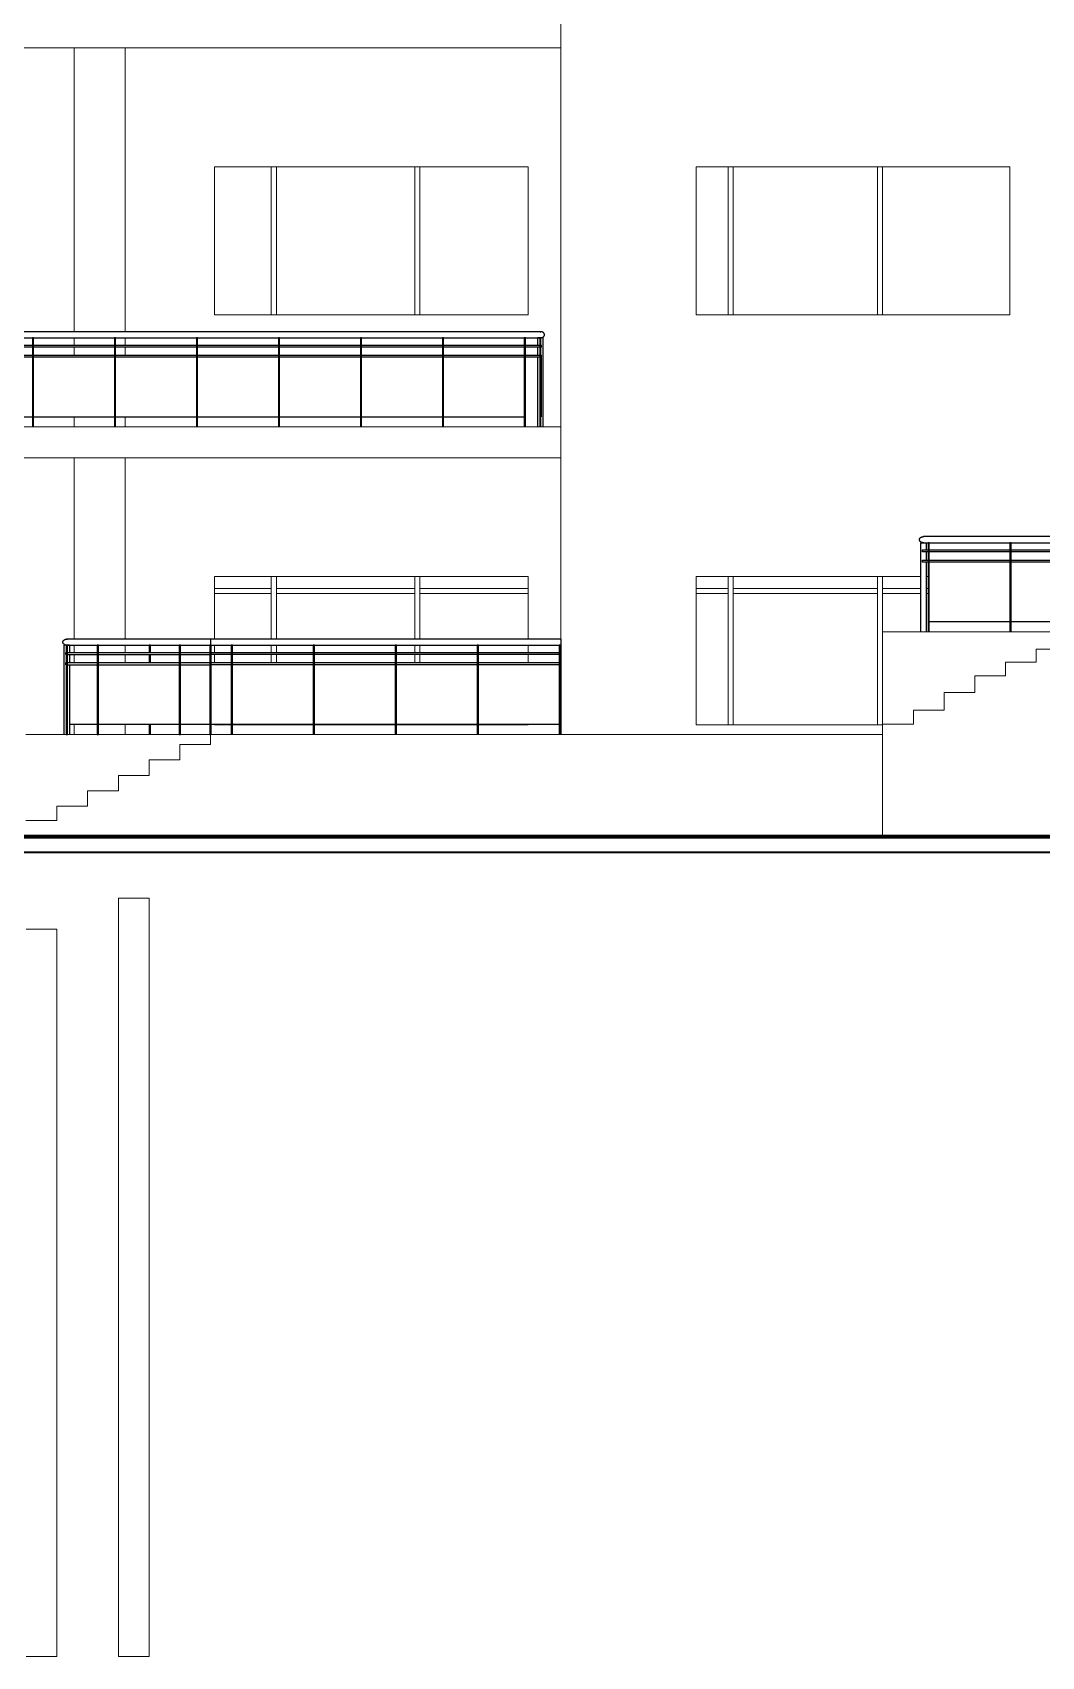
# Model space of a CAD drawing. Header units: millimetres. Extents: x 3062 to 3755, y 1606 to 1663.
# Drawn here: x 3261.719 to 3263.882, y 1629.131 to 1632.612 of the extents above; entities that cross this region are included whole.
import ezdxf

# ---------------------------------------------------------------- set-up
doc = ezdxf.new("R2010")
doc.units = ezdxf.units.MM
for name, color, linetype, lineweight in [('A-COLS', 52, 'Continuous', 9), ('A-FLOR', 192, 'Continuous', 9), ('A-GENM', 13, 'Continuous', 9), ('A-GLAZ-CWMG', 51, 'Continuous', 9), ('A-WALL', 113, 'Continuous', 9), ('AD6 PROJECT 1_dwg _2_', 8, 'Continuous', 9), ('col', 5, 'Continuous', 9), ('dimantions 2', 4, 'Continuous', 9), ('shbk', 7, 'Continuous', 9)]:
    doc.layers.add(name, color=color, linetype=linetype, lineweight=lineweight)
for name, color, linetype in [('A-Flor-Hral', 242, 'Continuous'), ('stairs', 1, 'Continuous'), ('WORK', 7, 'Continuous')]:
    doc.layers.add(name, color=color, linetype=linetype)

# ---------------------------------------------------------------- blocks, each defined once
blk = doc.blocks.new('AD6 PROJECT 1_dwg _2_-376432-East')
at = {"lineweight": 9}
for p, q in [((-117718, 0), (2282, 0)), ((-53736, 0), (-53750, 0)), ((-51236, 0), (-51250, 0)), ((-48736, 0), (-48751, 0)), ((-46236, 0), (-46251, 0)), ((-46251, 0), (-45451, 0)), ((-45451, 0), (-46251, 0)), ((-46236, 0), (-45436, 0)), ((-45436, 0), (-46236, 0)), ((-46236, 0), (-45436, 0)), ((-45436, 0), (-46236, 0)), ((-46236, 0), (-45436, 0)), ((-45436, 0), (-46236, 0)), ((-46236, 0), (-45436, 0)), ((-45436, 0), (-46236, 0)), ((-46236, 0), (-45436, 0)), ((-45436, 0), (-46236, 0))]:
    blk.add_line(p, q, dxfattribs=at)
at = {"lineweight": 9, "flags": 128}
for points in [[(-117718, 0), (2282, 0)], [(-45436, 0), (-46236, 0)]]:
    blk.add_lwpolyline(points, close=True, dxfattribs=at)
blk.add_lwpolyline([(-45436, 0), (-45451, 0), (-46251, 0)], dxfattribs=at)
at = {"layer": 'col'}
for p, q in [((-53130, 0), (-53630, 0)), ((-53630, 0), (-53130, 0)), ((-53130, 0), (-53630, 0)), ((-53630, 0), (-53130, 0)), ((-53130, 0), (-53630, 0)), ((-53630, 0), (-53130, 0)), ((-53130, 0), (-53630, 0)), ((-53630, 0), (-53130, 0)), ((-53130, 0), (-53630, 0)), ((-53630, 0), (-53130, 0)), ((-48380, 0), (-48880, 0)), ((-48880, 0), (-48380, 0)), ((-48380, 0), (-48880, 0)), ((-48880, 0), (-48380, 0)), ((-48331, 0), (-48831, 0)), ((-48831, 0), (-48331, 0)), ((-48280, 0), (-48780, 0)), ((-48780, 0), (-48280, 0)), ((-48280, 0), (-48780, 0)), ((-48780, 0), (-48280, 0))]:
    blk.add_line(p, q, dxfattribs=at)
at = {"layer": 'dimantions 2', "color": 130, "lineweight": 140}
for p, q in [((-25075, 0), (-106757, 0)), ((-24811, 0), (-106493, 0)), ((-19014, 0), (-100697, 0)), ((-19014, 0), (-100697, 0)), ((-19014, 0), (-100697, 0)), ((-19014, 0), (-100697, 0)), ((-19014, 0), (-100697, 0)), ((-19014, 0), (-100697, 0))]:
    blk.add_line(p, q, dxfattribs=at)
at = {"layer": 'shbk'}
blk.add_line((-3380, 0), (-103380, 0), dxfattribs=at)
blk.add_line((-3380, 0), (-103380, 0), dxfattribs=at)
blk.add_line((-3380, 0), (-103380, 0), dxfattribs=at)
blk.add_line((-3380, 0), (-103380, 0), dxfattribs=at)
blk.add_line((-3380, 0), (-103380, 0), dxfattribs=at)
blk.add_line((-3380, 0), (-103380, 0), dxfattribs=at)
blk.add_line((-3380, 0), (-103380, 0), dxfattribs=at)
blk.add_line((-3380, 0), (-103380, 0), dxfattribs=at)
blk.add_line((-3380, 0), (-103380, 0), dxfattribs=at)
blk.add_line((-3380, 0), (-103380, 0), dxfattribs=at)
blk.add_line((-3380, 0), (-103380, 0), dxfattribs=at)
blk.add_line((-3380, 0), (-103380, 0), dxfattribs=at)
blk.add_line((-3380, 0), (-103380, 0), dxfattribs=at)
blk.add_line((-3380, 0), (-103380, 0), dxfattribs=at)
blk.add_line((-3380, 0), (-103380, 0), dxfattribs=at)
blk.add_line((-3380, 0), (-103380, 0), dxfattribs=at)
blk.add_line((-3380, 0), (-103380, 0), dxfattribs=at)
blk.add_line((-3380, 0), (-103380, 0), dxfattribs=at)
blk.add_line((-3380, 0), (-103380, 0), dxfattribs=at)
blk.add_line((-3380, 0), (-103380, 0), dxfattribs=at)
at = {"layer": 'shbk', "flags": 128}
blk.add_lwpolyline([(-3380, 0), (-103380, 0)], close=True, dxfattribs=at)
at = {"layer": 'stairs'}
for p, q in [((-48780, 0), (-50280, 0)), ((-48780, 0), (-50280, 0)), ((-48780, 0), (-50280, 0)), ((-48780, 0), (-50280, 0)), ((-48780, 0), (-50280, 0)), ((-48780, 0), (-50280, 0)), ((-48780, 0), (-50280, 0)), ((-48780, 0), (-50280, 0)), ((-48780, 0), (-50280, 0)), ((-48780, 0), (-50280, 0)), ((-48780, 0), (-50280, 0)), ((-48780, 0), (-50280, 0)), ((-48780, 0), (-50280, 0)), ((-48780, 0), (-50280, 0)), ((-48780, 0), (-50280, 0)), ((-48780, 0), (-50280, 0)), ((-48779, 0), (-50279, 0)), ((-48779, 0), (-50279, 0)), ((-48779, 0), (-50279, 0)), ((-48779, 0), (-50279, 0)), ((-48779, 0), (-50279, 0)), ((-48779, 0), (-50279, 0)), ((-48779, 0), (-50279, 0)), ((-48779, 0), (-50279, 0)), ((-43580, 0), (-48380, 0)), ((2282, 0), (-117718, 0)), ((-117718, 0), (2282, 0)), ((-48780, 0), (-58780, 0)), ((-58780, 0), (-51980, 0)), ((-52880, 0), (-48780, 0)), ((-48780, 0), (-52380, 0)), ((-48780, 0), (-52380, 0)), ((-48780, 0), (-52380, 0)), ((-48780, 0), (-52380, 0)), ((-52380, 0), (-48780, 0)), ((-48780, 0), (-52380, 0)), ((-48780, 0), (-52380, 0)), ((-48779, 0), (-52379, 0)), ((-52379, 0), (-48779, 0)), ((-48779, 0), (-52379, 0)), ((-52379, 0), (-48379, 0)), ((-52379, 0), (-48779, 0)), ((-52180, 0), (-48780, 0)), ((-48580, 0), (-43580, 0)), ((-13380, 0), (-48380, 0)), ((-48380, 0), (-38380, 0)), ((-43380, 0), (-48380, 0)), ((-43580, 0), (-48380, 0))]:
    blk.add_line(p, q, dxfattribs=at)
at = {"layer": 'stairs', "flags": 128}
for points in [[(-52080, 0), (-51980, 0), (-58380, 0)], [(-52380, 0), (-48780, 0), (-51980, 0), (-56580, 0), (-58380, 0), (-56580, 0)], [(-56580, 0), (-58380, 0), (-56580, 0), (-51980, 0), (-58380, 0)], [(-52380, 0), (-52180, 0), (-48380, 0)], [(-52380, 0), (-52180, 0), (-48580, 0)], [(-48379, 0), (-52179, 0), (-52379, 0)], [(-48780, 0), (-43380, 0), (-38380, 0), (-28380, 0), (-17980, 0)], [(-12980, 0), (-37129, 0), (-48780, 0)], [(-48380, 0), (-43380, 0), (-38380, 0), (-45376, 0)], [(-48380, 0), (-46880, 0), (-46380, 0), (-44880, 0)]]:
    blk.add_lwpolyline(points, dxfattribs=at)
at = {"layer": 'WORK'}
for p, q in [((-97350, 0), (-31372, 0)), ((-78656, 0), (-53466, 0)), ((-78656, 0), (-53466, 0)), ((-45349, 0), (-46849, 0)), ((-45349, 0), (-46849, 0)), ((-45349, 0), (-46849, 0)), ((-45349, 0), (-46849, 0)), ((-45349, 0), (-46849, 0)), ((-45349, 0), (-46849, 0)), ((-45349, 0), (-46849, 0)), ((-45349, 0), (-46849, 0)), ((-45349, 0), (-46849, 0)), ((-45349, 0), (-46849, 0)), ((-45349, 0), (-46849, 0)), ((-45349, 0), (-46849, 0)), ((-45349, 0), (-46849, 0)), ((-45349, 0), (-46849, 0)), ((-45349, 0), (-46849, 0)), ((-45349, 0), (-46849, 0)), ((-45349, 0), (-46849, 0)), ((-45349, 0), (-46849, 0)), ((-45349, 0), (-46849, 0)), ((-45349, 0), (-46849, 0)), ((-45349, 0), (-46849, 0)), ((-45349, 0), (-46849, 0)), ((-45349, 0), (-46849, 0)), ((-45349, 0), (-46849, 0)), ((-45349, 0), (-46849, 0)), ((-45349, 0), (-46849, 0)), ((-45349, 0), (-46849, 0)), ((-45349, 0), (-46849, 0)), ((-45349, 0), (-46849, 0)), ((-45349, 0), (-46849, 0)), ((-45349, 0), (-46849, 0)), ((-45349, 0), (-46849, 0)), ((-45349, 0), (-37102, 0)), ((-45349, 0), (-37102, 0)), ((-45349, 0), (-37102, 0)), ((-45349, 0), (-37102, 0)), ((2309, 0), (-117691, 0)), ((-117691, 0), (2309, 0)), ((2309, 0), (-117691, 0)), ((-53466, 0), (-78595, 0)), ((-53466, 0), (-78595, 0)), ((-53466, 0), (-61713, 0)), ((-53466, 0), (-61713, 0)), ((-53466, 0), (-61713, 0)), ((-53466, 0), (-61713, 0)), ((-54359, 0), (-53466, 0)), ((-54359, 0), (-53466, 0)), ((-54359, 0), (-53466, 0)), ((-54359, 0), (-53466, 0)), ((-51558, 0), (-53504, 0)), ((-53504, 0), (-51558, 0)), ((-51544, 0), (-53490, 0)), ((-53490, 0), (-51544, 0)), ((-48949, 0), (-53466, 0)), ((-51666, 0), (-53466, 0)), ((-48949, 0), (-53466, 0)), ((-53466, 0), (-51666, 0)), ((-51666, 0), (-53466, 0)), ((-51666, 0), (-53466, 0)), ((-48949, 0), (-53466, 0)), ((-51666, 0), (-53466, 0)), ((-48949, 0), (-53466, 0)), ((-53466, 0), (-51666, 0)), ((-51666, 0), (-53466, 0)), ((-51666, 0), (-53466, 0)), ((-49058, 0), (-51004, 0)), ((-51004, 0), (-49058, 0)), ((-49044, 0), (-50990, 0)), ((-50990, 0), (-49044, 0)), ((-45349, 0), (-48949, 0)), ((-48949, 0), (-45349, 0)), ((-45349, 0), (-48949, 0)), ((-48949, 0), (-45349, 0)), ((-45349, 0), (-48949, 0)), ((-45349, 0), (-48949, 0)), ((-48949, 0), (-45349, 0)), ((-45349, 0), (-48949, 0)), ((-45349, 0), (-48949, 0)), ((-48949, 0), (-45349, 0)), ((-45349, 0), (-48949, 0)), ((-48949, 0), (-45349, 0)), ((-45349, 0), (-48949, 0)), ((-45349, 0), (-48949, 0)), ((-48949, 0), (-45349, 0)), ((-45349, 0), (-48949, 0)), ((-46558, 0), (-48504, 0)), ((-48504, 0), (-46558, 0)), ((-46544, 0), (-48490, 0)), ((-48490, 0), (-46544, 0)), ((-46187, 0), (-48133, 0)), ((-48133, 0), (-46187, 0)), ((-43687, 0), (-45633, 0)), ((-45633, 0), (-43687, 0)), ((-37102, 0), (-45349, 0)), ((-37102, 0), (-45349, 0)), ((-37102, 0), (-45349, 0)), ((-37102, 0), (-45349, 0))]:
    blk.add_line(p, q, dxfattribs=at)
at = {"layer": 'WORK', "flags": 128}
for points in [[(-75350, 0), (-31773, 0), (-97351, 0)], [(-56250, 0), (-55031, 0), (-53750, 0), (-52531, 0), (-51251, 0), (-50031, 0), (-48751, 0), (-47531, 0), (-46251, 0)], [(-56236, 0), (-55017, 0), (-53736, 0), (-52517, 0), (-51236, 0), (-50017, 0), (-48736, 0), (-47517, 0), (-46236, 0)], [(-48379, 0), (-47160, 0), (-45879, 0), (-44660, 0), (-43379, 0), (-42160, 0), (-40879, 0), (-39660, 0), (-38379, 0)], [(-51666, 0), (-53466, 0), (-51666, 0)], [(-51666, 0), (-53466, 0), (-51666, 0)], [(-51666, 0), (-53466, 0), (-51666, 0)], [(-51666, 0), (-53466, 0), (-51666, 0)], [(-51666, 0), (-53466, 0), (-51666, 0)], [(-51666, 0), (-53466, 0), (-51666, 0)]]:
    blk.add_lwpolyline(points, dxfattribs=at)
blk.add_lwpolyline([(-51666, 0), (-53466, 0), (-51666, 0), (-53466, 0)], close=True, dxfattribs=at)
blk.add_lwpolyline([(-51666, 0), (-53466, 0), (-51666, 0), (-53466, 0)], close=True, dxfattribs=at)
blk.add_lwpolyline([(-51666, 0), (-53466, 0), (-51666, 0), (-53466, 0)], close=True, dxfattribs=at)
blk.add_lwpolyline([(-51666, 0), (-53466, 0), (-51666, 0), (-53466, 0)], close=True, dxfattribs=at)
blk = doc.blocks.new('M_Rectangular Column - 50_50-407330-East')
at = {"layer": 'A-COLS'}
for p, q in [((-53630, 4930), (-53630, 7700)), ((-53130, 7700), (-53130, 4929)), ((-53630, 4800), (-53630, 4871)), ((-53630, 4700), (-53630, 4780)), ((-53130, 4871), (-53130, 4800)), ((-53130, 4780), (-53130, 4700)), ((-53630, 4000), (-53630, 4100)), ((-53130, 4100), (-53130, 4000)), ((-53630, 1930), (-53630, 3700)), ((-53130, 3700), (-53130, 1930)), ((-53630, 1800), (-53630, 1870)), ((-53630, 1700), (-53630, 1780)), ((-53130, 1870), (-53130, 1800)), ((-53130, 1780), (-53130, 1700)), ((-53630, 1000), (-53630, 1100)), ((-53130, 1100), (-53130, 1000))]:
    blk.add_line(p, q, dxfattribs=at)
blk = doc.blocks.new('Rectangular Mullion - 50 x 150mm-V121-East')
at = {"layer": 'A-GLAZ-CWMG'}
for p, q in [((-45740, 2375), (-45740, 2425)), ((-45365, 2425), (-45740, 2425)), ((-45296, 2425), (-45315, 2425)), ((-45365, 2375), (-45740, 2375)), ((-45296, 2375), (-45315, 2375))]:
    blk.add_line(p, q, dxfattribs=at)
blk = doc.blocks.new('Rectangular Mullion - 50 x 150mm-V119-East')
at = {"layer": 'A-GLAZ-CWMG'}
for p, q in [((-39912, 2375), (-39912, 2425)), ((-38505, 2425), (-39912, 2425)), ((-38505, 2425), (-38505, 2375)), ((-38505, 2375), (-39912, 2375))]:
    blk.add_line(p, q, dxfattribs=at)
blk = doc.blocks.new('Rectangular Mullion - 50 x 150mm-403560-East')
at = {"layer": 'A-GLAZ-CWMG'}
for p, q in [((-47247, 2425), (-47558, 2425)), ((-47247, 2425), (-47247, 2375)), ((-47247, 2375), (-47558, 2375))]:
    blk.add_line(p, q, dxfattribs=at)
blk = doc.blocks.new('Rectangular Mullion - 50 x 150mm-V122-East')
at = {"layer": 'A-GLAZ-CWMG'}
for p, q in [((-45790, 2400), (-45790, 1094)), ((-45740, 2400), (-45740, 2000))]:
    blk.add_line(p, q, dxfattribs=at)
blk = doc.blocks.new('Rectangular Mullion - 50 x 150mm-V123-East')
at = {"layer": 'A-GLAZ-CWMG'}
for p, q in [((-47247, 2400), (-47247, 1094)), ((-47197, 2400), (-47197, 1094))]:
    blk.add_line(p, q, dxfattribs=at)
blk = doc.blocks.new('Rectangular Mullion - 50 x 150mm-355410-East')
at = {"layer": 'A-GLAZ-CWMG'}
for p, q in [((-38505, 2539), (-38505, 2400)), ((-38455, 2539), (-38455, 2400))]:
    blk.add_line(p, q, dxfattribs=at)
blk = doc.blocks.new('Rectangular Mullion - 50 x 150mm-V126-East')
at = {"layer": 'A-GLAZ-CWMG'}
for p, q in [((-28305, 6539), (-28305, 5094)), ((-28255, 6539), (-28255, 5094))]:
    blk.add_line(p, q, dxfattribs=at)
blk = doc.blocks.new('Rectangular Mullion - 50 x 150mm-V281-East')
at = {"layer": 'A-GLAZ-CWMG'}
for p, q in [((-51705, 2425), (-52258, 2425)), ((-51705, 2425), (-51705, 2375)), ((-52258, 2375), (-51705, 2375))]:
    blk.add_line(p, q, dxfattribs=at)
blk = doc.blocks.new('Rectangular Mullion - 50 x 150mm-V279-East')
at = {"layer": 'A-GLAZ-CWMG'}
for p, q in [((-55855, 2375), (-55855, 2425)), ((-54505, 2425), (-55855, 2425)), ((-54505, 2425), (-54505, 2375)), ((-55855, 2375), (-54505, 2375))]:
    blk.add_line(p, q, dxfattribs=at)
blk = doc.blocks.new('Rectangular Mullion - 50 x 150mm-413816-East')
at = {"layer": 'A-GLAZ-CWMG'}
for p, q in [((-50255, 2375), (-50255, 2425)), ((-49200, 2425), (-50255, 2425)), ((-50255, 2375), (-49200, 2375))]:
    blk.add_line(p, q, dxfattribs=at)
blk = doc.blocks.new('Rectangular Mullion - 50 x 150mm-V283-East')
at = {"layer": 'A-GLAZ-CWMG'}
for p, q in [((-51705, 2400), (-51705, 1930)), ((-51655, 1930), (-51655, 2400)), ((-51705, 1870), (-51705, 1800)), ((-51705, 1780), (-51705, 1700)), ((-51655, 1800), (-51655, 1870)), ((-51655, 1700), (-51655, 1780)), ((-51705, 1100), (-51705, 1094)), ((-51655, 1094), (-51655, 1100))]:
    blk.add_line(p, q, dxfattribs=at)
blk = doc.blocks.new('Rectangular Mullion - 50 x 150mm-V284-East')
at = {"layer": 'A-GLAZ-CWMG'}
for p, q in [((-50305, 2400), (-50305, 1930)), ((-50255, 1930), (-50255, 2400)), ((-50305, 1870), (-50305, 1800)), ((-50305, 1780), (-50305, 1700)), ((-50255, 1800), (-50255, 1870)), ((-50255, 1700), (-50255, 1780)), ((-50305, 1100), (-50305, 1094)), ((-50255, 1094), (-50255, 1100))]:
    blk.add_line(p, q, dxfattribs=at)
blk = doc.blocks.new('Rectangular Mullion - 50 x 150mm-V285-East')
at = {"layer": 'A-GLAZ-CWMG'}
for p, q in [((-55905, 2539), (-55905, 2400)), ((-55855, 2400), (-55855, 2539))]:
    blk.add_line(p, q, dxfattribs=at)
blk = doc.blocks.new('Rectangular Mullion - 50 x 150mm-V286-East')
at = {"layer": 'A-GLAZ-CWMG'}
for p, q in [((-55905, 6539), (-55905, 5094)), ((-55855, 5094), (-55855, 6539))]:
    blk.add_line(p, q, dxfattribs=at)
blk = doc.blocks.new('Railing - 50 x 12mm-362962-East')
at = {"layer": 'A-Flor-Hral'}
for p, q in [((-49105, 4800), (-49105, 4870)), ((-49086, 4870), (-49105, 4870)), ((-49105, 4700), (-49105, 4780)), ((-49055, 4870), (-49074, 4870)), ((-49055, 4870), (-49055, 4000)), ((-49105, 4000), (-49105, 4680))]:
    blk.add_line(p, q, dxfattribs=at)
blk = doc.blocks.new('Railing - 800mm-362960-East')
at = {"layer": 'A-Flor-Hral'}
blk.add_line((-49073, 4680), (-49073, 4100), dxfattribs=at)
blk = doc.blocks.new('Railing - 50 x 12mm-V306-East')
at = {"layer": 'A-Flor-Hral'}
for p, q in [((-49224, 4870), (-49236, 4870)), ((-49236, 4870), (-49236, 4000)), ((-49224, 4000), (-49224, 4870))]:
    blk.add_line(p, q, dxfattribs=at)
blk = doc.blocks.new('Railing - 800mm-V307-East')
at = {"layer": 'A-Flor-Hral'}
blk.add_line((-50024, 4100), (-49236, 4100), dxfattribs=at)
blk = doc.blocks.new('Railing - Railing-414402-East')
at = {"layer": 'A-Flor-Hral'}
for p, q in [((-54824, 4800), (-54036, 4800)), ((-54036, 4780), (-54824, 4780)), ((-54024, 4800), (-53236, 4800)), ((-53236, 4780), (-54024, 4780)), ((-53224, 4800), (-52436, 4800)), ((-52436, 4780), (-53224, 4780)), ((-52424, 4800), (-51636, 4800)), ((-51636, 4780), (-52424, 4780)), ((-51624, 4800), (-50836, 4800)), ((-50836, 4780), (-51624, 4780)), ((-50824, 4800), (-50036, 4800)), ((-50036, 4780), (-50824, 4780)), ((-50024, 4800), (-49236, 4800)), ((-49236, 4780), (-50024, 4780)), ((-49224, 4800), (-49086, 4800)), ((-49086, 4780), (-49224, 4780)), ((-49074, 4800), (-49070, 4800)), ((-49070, 4780), (-49074, 4780)), ((-49070, 4780), (-49070, 4800)), ((-54824, 4700), (-54036, 4700)), ((-54036, 4680), (-54824, 4680)), ((-54024, 4700), (-53236, 4700)), ((-53236, 4680), (-54024, 4680)), ((-53224, 4700), (-52436, 4700)), ((-52436, 4680), (-53224, 4680)), ((-52424, 4700), (-51636, 4700)), ((-51636, 4680), (-52424, 4680)), ((-51624, 4700), (-50836, 4700)), ((-50836, 4680), (-51624, 4680)), ((-50824, 4700), (-50036, 4700)), ((-50036, 4680), (-50824, 4680)), ((-50024, 4700), (-49236, 4700)), ((-49236, 4680), (-50024, 4680)), ((-49224, 4700), (-49086, 4700)), ((-49086, 4680), (-49224, 4680)), ((-49074, 4700), (-49070, 4700)), ((-49070, 4680), (-49074, 4680)), ((-49070, 4680), (-49070, 4700))]:
    blk.add_line(p, q, dxfattribs=at)
for name, p in [('Railing - 50 x 12mm-V306-East', (-4800, 0)), ('Railing - 50 x 12mm-V306-East', (-4000, 0)), ('Railing - 50 x 12mm-V306-East', (-3200, 0)), ('Railing - 50 x 12mm-V306-East', (-2400, 0)), ('Railing - 50 x 12mm-V306-East', (-1600, 0)), ('Railing - 50 x 12mm-V306-East', (-800, 0)), ('Railing - 50 x 12mm-V306-East', (0, 0)), ('Railing - 50 x 12mm-362962-East', (0, 0)), ('Railing - 50 x 12mm-V306-East', (150, 0)), ('Railing - 800mm-362960-East', (0, 0)), ('Railing - 800mm-V307-East', (-4800, 0)), ('Railing - 800mm-V307-East', (-4000, 0)), ('Railing - 800mm-V307-East', (-3200, 0)), ('Railing - 800mm-V307-East', (-2400, 0)), ('Railing - 800mm-V307-East', (-1600, 0)), ('Railing - 800mm-V307-East', (-800, 0)), ('Railing - 800mm-V307-East', (0, 0))]:
    blk.add_blockref(name, p)
blk = doc.blocks.new('Top Rail Type - Top Rail_Internal_-414576-East')
at = {"layer": 'A-Flor-Hral'}
for p, q in [((-49079, 4930), (-80580, 4930)), ((-49083, 4930), (-49075, 4930)), ((-80580, 4870), (-49079, 4870)), ((-49075, 4870), (-49083, 4870))]:
    blk.add_line(p, q, dxfattribs=at)
for points, knots in [([(-49039, 4900), (-49039, 4902), (-49040, 4906), (-49042, 4912), (-49046, 4917), (-49049, 4920), (-49052, 4922), (-49055, 4924), (-49059, 4926), (-49063, 4927), (-49067, 4929), (-49071, 4929), (-49075, 4930), (-49079, 4930), (-49082, 4930), (-49083, 4930)], [0, 0, 0, 0, 0.0666667, 0.1333333, 0.2, 0.2333333, 0.2666667, 0.3, 0.3333333, 0.3666667, 0.4, 0.4333333, 0.4666667, 0.5, 0.5333333, 0.5333333, 0.5333333, 0.5333333]), ([(-49083, 4870), (-49082, 4870), (-49079, 4870), (-49075, 4870), (-49071, 4871), (-49067, 4871), (-49063, 4873), (-49059, 4874), (-49055, 4876), (-49052, 4878), (-49049, 4880), (-49046, 4883), (-49042, 4888), (-49040, 4894), (-49039, 4898), (-49039, 4900)], [0.4666667, 0.4666667, 0.4666667, 0.4666667, 0.5, 0.5333333, 0.5666667, 0.6, 0.6333333, 0.6666667, 0.7, 0.7333333, 0.7666667, 0.8, 0.8666667, 0.9333333, 1, 1, 1, 1])]:
    blk.add_open_spline(points, degree=3, knots=knots, dxfattribs=at)
blk = doc.blocks.new('Generic Models 1 - Generic Models 1-418519-East')
at = {"layer": 'A-GENM'}
for p, q in [((-45740, 2000), (-43640, 2000)), ((-45740, 1100), (-45740, 2000)), ((-43940, 1830), (-44240, 1830)), ((-44240, 1830), (-44240, 1706)), ((-44240, 1706), (-44540, 1706)), ((-44540, 1706), (-44540, 1572)), ((-44540, 1572), (-44840, 1572)), ((-44840, 1572), (-44840, 1410)), ((-44840, 1410), (-45140, 1410)), ((-45140, 1410), (-45140, 1237)), ((-45140, 1237), (-45440, 1237)), ((-45440, 1237), (-45440, 1100)), ((-54100, 1000), (-53706, 1000)), ((-53694, 1000), (-53404, 1000)), ((-53392, 1000), (-52604, 1000)), ((-52592, 1000), (-52305, 1000)), ((-52297, 1000), (-45740, 1000)), ((-52297, 1000), (-52297, 900)), ((-45440, 1100), (-45740, 1100)), ((-45740, 0), (-45740, 1100)), ((-45740, 1000), (-45740, 0)), ((-52297, 900), (-52597, 900)), ((-52597, 900), (-52597, 750)), ((-52597, 750), (-52897, 750)), ((-52897, 750), (-52897, 600)), ((-52897, 600), (-53197, 600)), ((-53197, 600), (-53197, 450)), ((-53197, 450), (-53497, 450)), ((-53497, 450), (-53497, 300)), ((-53797, 161), (-54100, 161)), ((-53497, 300), (-53797, 300)), ((-53797, 300), (-53797, 161)), ((-53197, -600), (-52897, -600)), ((-53197, -600), (-53197, -8000)), ((-52897, -600), (-52897, -8000)), ((-54097, -900), (-53797, -900)), ((-53797, -900), (-53797, -8000)), ((-53797, -8000), (-54097, -8000)), ((-52897, -8000), (-53197, -8000))]:
    blk.add_line(p, q, dxfattribs=at)
blk = doc.blocks.new('Railing - 800mm-V313-East')
at = {"layer": 'A-Flor-Hral'}
for p, q in [((-52592, 1100), (-52305, 1100)), ((-52293, 1100), (-52096, 1100))]:
    blk.add_line(p, q, dxfattribs=at)
blk = doc.blocks.new('Railing - 50 x 12mm-V314-East')
at = {"layer": 'A-Flor-Hral'}
for p, q in [((-52884, 1870), (-52896, 1870)), ((-52896, 1870), (-52896, 1800)), ((-52896, 1780), (-52896, 1700)), ((-52884, 1800), (-52884, 1870)), ((-52884, 1700), (-52884, 1780)), ((-52896, 1100), (-52896, 1000)), ((-52884, 1000), (-52884, 1100))]:
    blk.add_line(p, q, dxfattribs=at)
blk = doc.blocks.new('Railing - 800mm-V315-East')
at = {"layer": 'A-Flor-Hral'}
blk.add_line((-53675, 1100), (-53404, 1100), dxfattribs=at)
blk = doc.blocks.new('Railing - 50 x 12mm-V316-East')
at = {"layer": 'A-Flor-Hral'}
for p, q in [((-53725, 1000), (-53725, 1870)), ((-53706, 1870), (-53725, 1870)), ((-53675, 1870), (-53694, 1870)), ((-53675, 1870), (-53675, 1800)), ((-53675, 1780), (-53675, 1700)), ((-53675, 1680), (-53675, 1000))]:
    blk.add_line(p, q, dxfattribs=at)
blk = doc.blocks.new('Railing - 50 x 12mm-V317-East')
at = {"layer": 'A-Flor-Hral'}
for p, q in [((-53392, 1870), (-53404, 1870)), ((-53404, 1870), (-53404, 1000)), ((-53392, 1000), (-53392, 1870)), ((-53404, 1000), (-53392, 1000))]:
    blk.add_line(p, q, dxfattribs=at)
blk = doc.blocks.new('Railing - 800mm-V318-East')
at = {"layer": 'A-Flor-Hral'}
blk.add_line((-53392, 1100), (-52604, 1100), dxfattribs=at)
blk = doc.blocks.new('Railing - 50 x 12mm-V319-East')
at = {"layer": 'A-Flor-Hral'}
for p, q in [((-48876, 1870), (-48888, 1870)), ((-48888, 1870), (-48888, 1000)), ((-48876, 1000), (-48876, 1870))]:
    blk.add_line(p, q, dxfattribs=at)
blk = doc.blocks.new('Railing - 50 x 12mm-V320-East')
at = {"layer": 'A-Flor-Hral'}
for p, q in [((-52293, 1870), (-52305, 1870)), ((-52305, 1870), (-52305, 1000)), ((-52293, 1000), (-52293, 1870)), ((-52305, 1000), (-52297, 1000))]:
    blk.add_line(p, q, dxfattribs=at)
blk = doc.blocks.new('Railing - Railing-425811-East')
at = {"layer": 'A-Flor-Hral'}
for p, q in [((-53710, 1800), (-53706, 1800)), ((-53710, 1780), (-53710, 1800)), ((-53710, 1780), (-53706, 1780)), ((-53694, 1800), (-53404, 1800)), ((-53694, 1780), (-53404, 1780)), ((-53392, 1800), (-52604, 1800)), ((-53392, 1780), (-52604, 1780)), ((-52592, 1800), (-52305, 1800)), ((-52592, 1780), (-52305, 1780)), ((-52293, 1800), (-52096, 1800)), ((-52096, 1780), (-52293, 1780)), ((-52084, 1800), (-51296, 1800)), ((-51296, 1780), (-52084, 1780)), ((-51284, 1800), (-50496, 1800)), ((-50496, 1780), (-51284, 1780)), ((-50484, 1800), (-49696, 1800)), ((-49696, 1780), (-50484, 1780)), ((-49684, 1800), (-48896, 1800)), ((-48896, 1780), (-49684, 1780)), ((-53710, 1700), (-53706, 1700)), ((-53710, 1680), (-53710, 1700)), ((-53710, 1680), (-53706, 1680)), ((-53694, 1700), (-53404, 1700)), ((-53694, 1680), (-53404, 1680)), ((-53392, 1700), (-52604, 1700)), ((-53392, 1680), (-52604, 1680)), ((-52592, 1700), (-52305, 1700)), ((-52592, 1680), (-52305, 1680)), ((-52293, 1700), (-52096, 1700)), ((-52096, 1680), (-52293, 1680)), ((-52084, 1700), (-51296, 1700)), ((-51296, 1680), (-52084, 1680)), ((-51284, 1700), (-50496, 1700)), ((-50496, 1680), (-51284, 1680)), ((-50484, 1700), (-49696, 1700)), ((-49696, 1680), (-50484, 1680)), ((-49684, 1700), (-48896, 1700)), ((-48896, 1680), (-49684, 1680))]:
    blk.add_line(p, q, dxfattribs=at)
for name, p in [('Railing - 50 x 12mm-V316-East', (0, 0)), ('Railing - 50 x 12mm-V317-East', (-302, 0)), ('Railing - 50 x 12mm-V317-East', (0, 0)), ('Railing - 50 x 12mm-V314-East', (0, 0)), ('Railing - 50 x 12mm-V317-East', (800, 0)), ('Railing - 50 x 12mm-V320-East', (0, 0)), ('Railing - 50 x 12mm-V306-East', (-2860, -3000)), ('Railing - 50 x 12mm-V306-East', (-2060, -3000)), ('Railing - 50 x 12mm-V306-East', (-1260, -3000)), ('Railing - 50 x 12mm-V306-East', (-460, -3000)), ('Railing - 50 x 12mm-V306-East', (340, -3000)), ('Railing - 50 x 12mm-V319-East', (0, 0)), ('Railing - 800mm-V315-East', (0, 0)), ('Railing - 800mm-V318-East', (0, 0)), ('Railing - 800mm-V313-East', (0, 0)), ('Railing - 800mm-V307-East', (-2060, -3000)), ('Railing - 800mm-V307-East', (-1260, -3000)), ('Railing - 800mm-V307-East', (-460, -3000)), ('Railing - 800mm-V307-East', (340, -3000))]:
    blk.add_blockref(name, p)
blk = doc.blocks.new('Top Rail Type - Top Rail_Internal_-426064-East')
at = {"layer": 'A-Flor-Hral'}
for p, q in [((-53543, 1930), (-53699, 1930)), ((-52297, 1930), (-53699, 1930)), ((-52978, 1930), (-53434, 1930)), ((-52555, 1930), (-52870, 1930)), ((-48880, 1930), (-52423, 1930)), ((-53699, 1870), (-52792, 1870)), ((-53699, 1870), (-52297, 1870)), ((-52665, 1870), (-48880, 1870))]:
    blk.add_line(p, q, dxfattribs=at)
at = {"layer": 'A-Flor-Hral', "flags": 128}
for points in [[(-52297, 1930), (-52297, 1929), (-52297, 1926), (-52297, 1922), (-52297, 1918), (-52297, 1912), (-52297, 1906), (-52297, 1900)], [(-48880, 1930), (-48880, 1929), (-48880, 1926), (-48880, 1922), (-48880, 1918), (-48880, 1912), (-48880, 1906), (-48880, 1900)], [(-52297, 1900), (-52297, 1894), (-52297, 1888), (-52297, 1882), (-52297, 1878), (-52297, 1874), (-52297, 1871), (-52297, 1870)], [(-48880, 1900), (-48880, 1894), (-48880, 1888), (-48880, 1882), (-48880, 1878), (-48880, 1874), (-48880, 1871), (-48880, 1870)]]:
    blk.add_lwpolyline(points, dxfattribs=at)
at = {"layer": 'A-Flor-Hral'}
for points, knots in [([(-53739, 1900), (-53739, 1902), (-53738, 1906), (-53736, 1912), (-53732, 1917), (-53729, 1920), (-53726, 1922), (-53723, 1924), (-53719, 1926), (-53715, 1927), (-53711, 1929), (-53707, 1929), (-53703, 1930), (-53699, 1930), (-53696, 1930), (-53695, 1930)], [-1, -1, -1, -1, -0.9333333, -0.8666667, -0.8, -0.7666667, -0.7333333, -0.7, -0.6666667, -0.6333333, -0.6, -0.5666667, -0.5333333, -0.5, -0.4680965, -0.4680965, -0.4680965, -0.4680965]), ([(-53695, 1930), (-53696, 1930), (-53699, 1930), (-53702, 1930), (-53703, 1930)], [0.46809652, 0.46809652, 0.46809652, 0.46809652, 0.5, 0.53333333, 0.53333333, 0.53333333, 0.53333333]), ([(-53695, 1870), (-53696, 1870), (-53699, 1870), (-53703, 1870), (-53707, 1871), (-53711, 1871), (-53715, 1873), (-53719, 1874), (-53723, 1876), (-53726, 1878), (-53729, 1880), (-53732, 1883), (-53736, 1888), (-53738, 1894), (-53739, 1898), (-53739, 1900)], [-0.5333333, -0.5333333, -0.5333333, -0.5333333, -0.5, -0.4666667, -0.4333333, -0.4, -0.3666667, -0.3333333, -0.3, -0.2666667, -0.2333333, -0.2, -0.1333333, -0.0666667, 0, 0, 0, 0])]:
    blk.add_open_spline(points, degree=3, knots=knots, dxfattribs=at)
blk.add_open_spline([(-53703, 1870), (-53702, 1870), (-53699, 1870), (-53696, 1870), (-53695, 1870)], degree=3, dxfattribs=at)
blk = doc.blocks.new('Railing - 50 x 12mm-V310-East')
at = {"layer": 'A-Flor-Hral'}
for p, q in [((-80605, 4000), (-80605, 4870)), ((-80605, 4870), (-80555, 4870)), ((-80555, 4870), (-80555, 4800)), ((-80555, 4780), (-80555, 4700)), ((-80555, 4680), (-80555, 4000))]:
    blk.add_line(p, q, dxfattribs=at)
blk = doc.blocks.new('Railing - Railing-426163-East')
at = {"layer": 'A-Flor-Hral'}
for p, q in [((-45350, 2780), (-45350, 2800)), ((-45350, 2800), (-45296, 2800)), ((-45296, 2780), (-45350, 2780)), ((-45350, 2680), (-45350, 2700)), ((-45350, 2700), (-45296, 2700)), ((-45284, 2800), (-44496, 2800)), ((-44496, 2780), (-45284, 2780)), ((-45284, 2700), (-44496, 2700)), ((-44484, 2800), (-43696, 2800)), ((-43696, 2780), (-44484, 2780)), ((-44484, 2700), (-43696, 2700)), ((-43684, 2800), (-43648, 2800)), ((-43648, 2780), (-43684, 2780)), ((-43684, 2700), (-43648, 2700)), ((-45296, 2680), (-45350, 2680)), ((-44496, 2680), (-45284, 2680)), ((-43696, 2680), (-44484, 2680)), ((-43648, 2680), (-43684, 2680))]:
    blk.add_line(p, q, dxfattribs=at)
for name, p in [('Railing - 50 x 12mm-V310-East', (35239, -2000)), ('Railing - 50 x 12mm-V306-East', (3939, -2000)), ('Railing - 50 x 12mm-V306-East', (4739, -2000)), ('Railing - 50 x 12mm-V306-East', (5539, -2000)), ('Railing - 50 x 12mm-V306-East', (5587, -2000)), ('Railing - 800mm-V307-East', (4739, -2000)), ('Railing - 800mm-V307-East', (5539, -2000))]:
    blk.add_blockref(name, p)
blk = doc.blocks.new('Top Rail Type - Top Rail_Internal_-426317-East')
at = {"layer": 'A-Flor-Hral'}
for p, q in [((-43640, 2930), (-45341, 2930)), ((-45341, 2870), (-43640, 2870))]:
    blk.add_line(p, q, dxfattribs=at)
at = {"layer": 'A-Flor-Hral', "flags": 128}
for points in [[(-43640, 2930), (-43640, 2929), (-43640, 2926), (-43640, 2922), (-43640, 2918), (-43640, 2912), (-43640, 2906), (-43640, 2900)], [(-43640, 2900), (-43640, 2894), (-43640, 2888), (-43640, 2882), (-43640, 2878), (-43640, 2874), (-43640, 2871), (-43640, 2870)]]:
    blk.add_lwpolyline(points, dxfattribs=at)
at = {"layer": 'A-Flor-Hral'}
for points, knots in [([(-45381, 2900), (-45381, 2902), (-45380, 2906), (-45378, 2912), (-45374, 2917), (-45371, 2920), (-45368, 2922), (-45364, 2924), (-45361, 2926), (-45357, 2927), (-45353, 2929), (-45349, 2929), (-45345, 2930), (-45341, 2930), (-45338, 2930), (-45337, 2930)], [0, 0, 0, 0, 0.0666667, 0.1333333, 0.2, 0.2333333, 0.2666667, 0.3, 0.3333333, 0.3666667, 0.4, 0.4333333, 0.4666667, 0.5, 0.5333333, 0.5333333, 0.5333333, 0.5333333]), ([(-45337, 2870), (-45338, 2870), (-45341, 2870), (-45345, 2870), (-45349, 2871), (-45353, 2871), (-45357, 2873), (-45361, 2874), (-45364, 2876), (-45368, 2878), (-45371, 2880), (-45374, 2883), (-45378, 2888), (-45380, 2894), (-45381, 2898), (-45381, 2900)], [0.4682809, 0.4682809, 0.4682809, 0.4682809, 0.5, 0.5333333, 0.5666667, 0.6, 0.6333333, 0.6666667, 0.7, 0.7333333, 0.7666667, 0.8, 0.8666667, 0.9333333, 1, 1, 1, 1])]:
    blk.add_open_spline(points, degree=3, knots=knots, dxfattribs=at)

msp = doc.modelspace()

# ---------------------------------------------------------------- linework, layer by layer
at = {"layer": 'A-FLOR'}
for p, q in [((3262.8514, 1632.6446), (3262.8514, 1632.5787)), ((3262.8514, 1632.5787), (3253.7368, 1632.5787)), ((3252.1994, 1631.7661), (3262.8514, 1631.7661)), ((3262.8514, 1631.7661), (3262.8514, 1631.7002)), ((3262.8514, 1631.7002), (3252.1994, 1631.7002))]:
    msp.add_line(p, q, dxfattribs=at)
at = {"layer": 'A-FLOR', "lineweight": 35}
for p, q in [((3274.0881, 1630.8875), (3247.7326, 1630.8875)), ((3247.7326, 1630.8546), (3274.0881, 1630.8546))]:
    msp.add_line(p, q, dxfattribs=at)
at = {"layer": 'A-WALL'}
for p, q in [((3262.8514, 1632.5787), (3262.8514, 1631.7661)), ((3262.1094, 1632.3238), (3262.7812, 1632.3238)), ((3262.1094, 1632.0063), (3262.1094, 1632.3238)), ((3262.7812, 1632.3238), (3262.7812, 1632.0063)), ((3263.1416, 1632.0063), (3263.1416, 1632.3238)), ((3263.1416, 1632.3238), (3263.8134, 1632.3238)), ((3263.8134, 1632.3238), (3263.8134, 1632.0063)), ((3262.7812, 1632.0063), (3262.1094, 1632.0063)), ((3263.8134, 1632.0063), (3263.1416, 1632.0063)), ((3262.8514, 1631.7002), (3262.8514, 1631.3114)), ((3262.1094, 1631.4453), (3262.7812, 1631.4453)), ((3262.1094, 1631.3113), (3262.1094, 1631.4453)), ((3262.7812, 1631.4453), (3262.7812, 1631.3114)), ((3263.1416, 1631.1278), (3263.1416, 1631.4453)), ((3263.1416, 1631.4453), (3263.6233, 1631.4453)), ((3263.6343, 1631.4453), (3263.6384, 1631.4453)), ((3263.8134, 1631.3488), (3263.8134, 1631.3268)), ((3262.1094, 1631.2829), (3262.1094, 1631.2983)), ((3262.7812, 1631.2983), (3262.7812, 1631.2829)), ((3262.1094, 1631.2609), (3262.1094, 1631.2785)), ((3262.7812, 1631.2785), (3262.7812, 1631.2609)), ((3262.1094, 1631.1278), (3262.1094, 1631.1291)), ((3262.1451, 1631.1278), (3262.1094, 1631.1278)), ((3262.3208, 1631.1278), (3262.1477, 1631.1278)), ((3262.4965, 1631.1278), (3262.3235, 1631.1278)), ((3262.6722, 1631.1278), (3262.4992, 1631.1278)), ((3262.7812, 1631.1278), (3262.6749, 1631.1278)), ((3262.7812, 1631.1291), (3262.7812, 1631.1278)), ((3263.5409, 1631.1278), (3263.1416, 1631.1278))]:
    msp.add_line(p, q, dxfattribs=at)

# ---------------------------------------------------------------- block references
at = {"layer": 'A-COLS', "xscale": 0.0002196296132476449, "yscale": 0.0002196296132476449, "zscale": 0.0002196296132476449}
msp.add_blockref('M_Rectangular Column - 50_50-407330-East', (3273.5868, 1630.8875), dxfattribs=at)
at = {"layer": 'A-Flor-Hral', "xscale": 0.0002196296132476449, "yscale": 0.0002196296132476449, "zscale": 0.0002196296132476449}
for name in ['Top Rail Type - Top Rail_Internal_-414576-East', 'Railing - Railing-414402-East', 'Top Rail Type - Top Rail_Internal_-426317-East', 'Railing - Railing-426163-East', 'Top Rail Type - Top Rail_Internal_-426064-East', 'Railing - Railing-425811-East']:
    msp.add_blockref(name, (3273.5868, 1630.8875), dxfattribs=at)
at = {"layer": 'A-GENM', "xscale": 0.0002196296132476449, "yscale": 0.0002196296132476449, "zscale": 0.0002196296132476449}
msp.add_blockref('Generic Models 1 - Generic Models 1-418519-East', (3273.5868, 1630.8875), dxfattribs=at)
at = {"layer": 'A-GLAZ-CWMG', "xscale": 0.0002196296132476449, "yscale": 0.0002196296132476449, "zscale": 0.0002196296132476449}
for name, p in [('Rectangular Mullion - 50 x 150mm-V286-East', (3274.5093, 1630.8875)), ('Rectangular Mullion - 50 x 150mm-V286-East', (3274.8168, 1630.8875)), ('Rectangular Mullion - 50 x 150mm-V126-East', (3269.4264, 1630.8875)), ('Rectangular Mullion - 50 x 150mm-V126-East', (3269.7465, 1630.8875)), ('Rectangular Mullion - 50 x 150mm-V285-East', (3274.5093, 1630.8875)), ('Rectangular Mullion - 50 x 150mm-V285-East', (3274.8168, 1630.8875)), ('Rectangular Mullion - 50 x 150mm-355410-East', (3271.6667, 1630.8875)), ('Rectangular Mullion - 50 x 150mm-355410-East', (3271.9867, 1630.8875)), ('Rectangular Mullion - 50 x 150mm-V281-East', (3273.5868, 1630.8875)), ('Rectangular Mullion - 50 x 150mm-V283-East', (3273.5868, 1630.8875)), ('Rectangular Mullion - 50 x 150mm-V279-East', (3274.5093, 1630.8875)), ('Rectangular Mullion - 50 x 150mm-V284-East', (3273.5868, 1630.8875)), ('Rectangular Mullion - 50 x 150mm-413816-East', (3273.5868, 1630.8875)), ('Rectangular Mullion - 50 x 150mm-403560-East', (3273.5868, 1630.8875)), ('Rectangular Mullion - 50 x 150mm-V123-East', (3273.5868, 1630.8875)), ('Rectangular Mullion - 50 x 150mm-V119-East', (3271.9867, 1630.8875)), ('Rectangular Mullion - 50 x 150mm-V122-East', (3273.5868, 1630.8875)), ('Rectangular Mullion - 50 x 150mm-V121-East', (3273.5868, 1630.8875))]:
    msp.add_blockref(name, p, dxfattribs=at)
at = {"layer": 'AD6 PROJECT 1_dwg _2_', "color": 7, "xscale": 0.0002196296132476449, "yscale": 0.0002196296132476449, "zscale": 0.0002196296132476449}
msp.add_blockref('AD6 PROJECT 1_dwg _2_-376432-East', (3273.5868, 1630.8875), dxfattribs=at)

doc.saveas('drawing.dxf')
